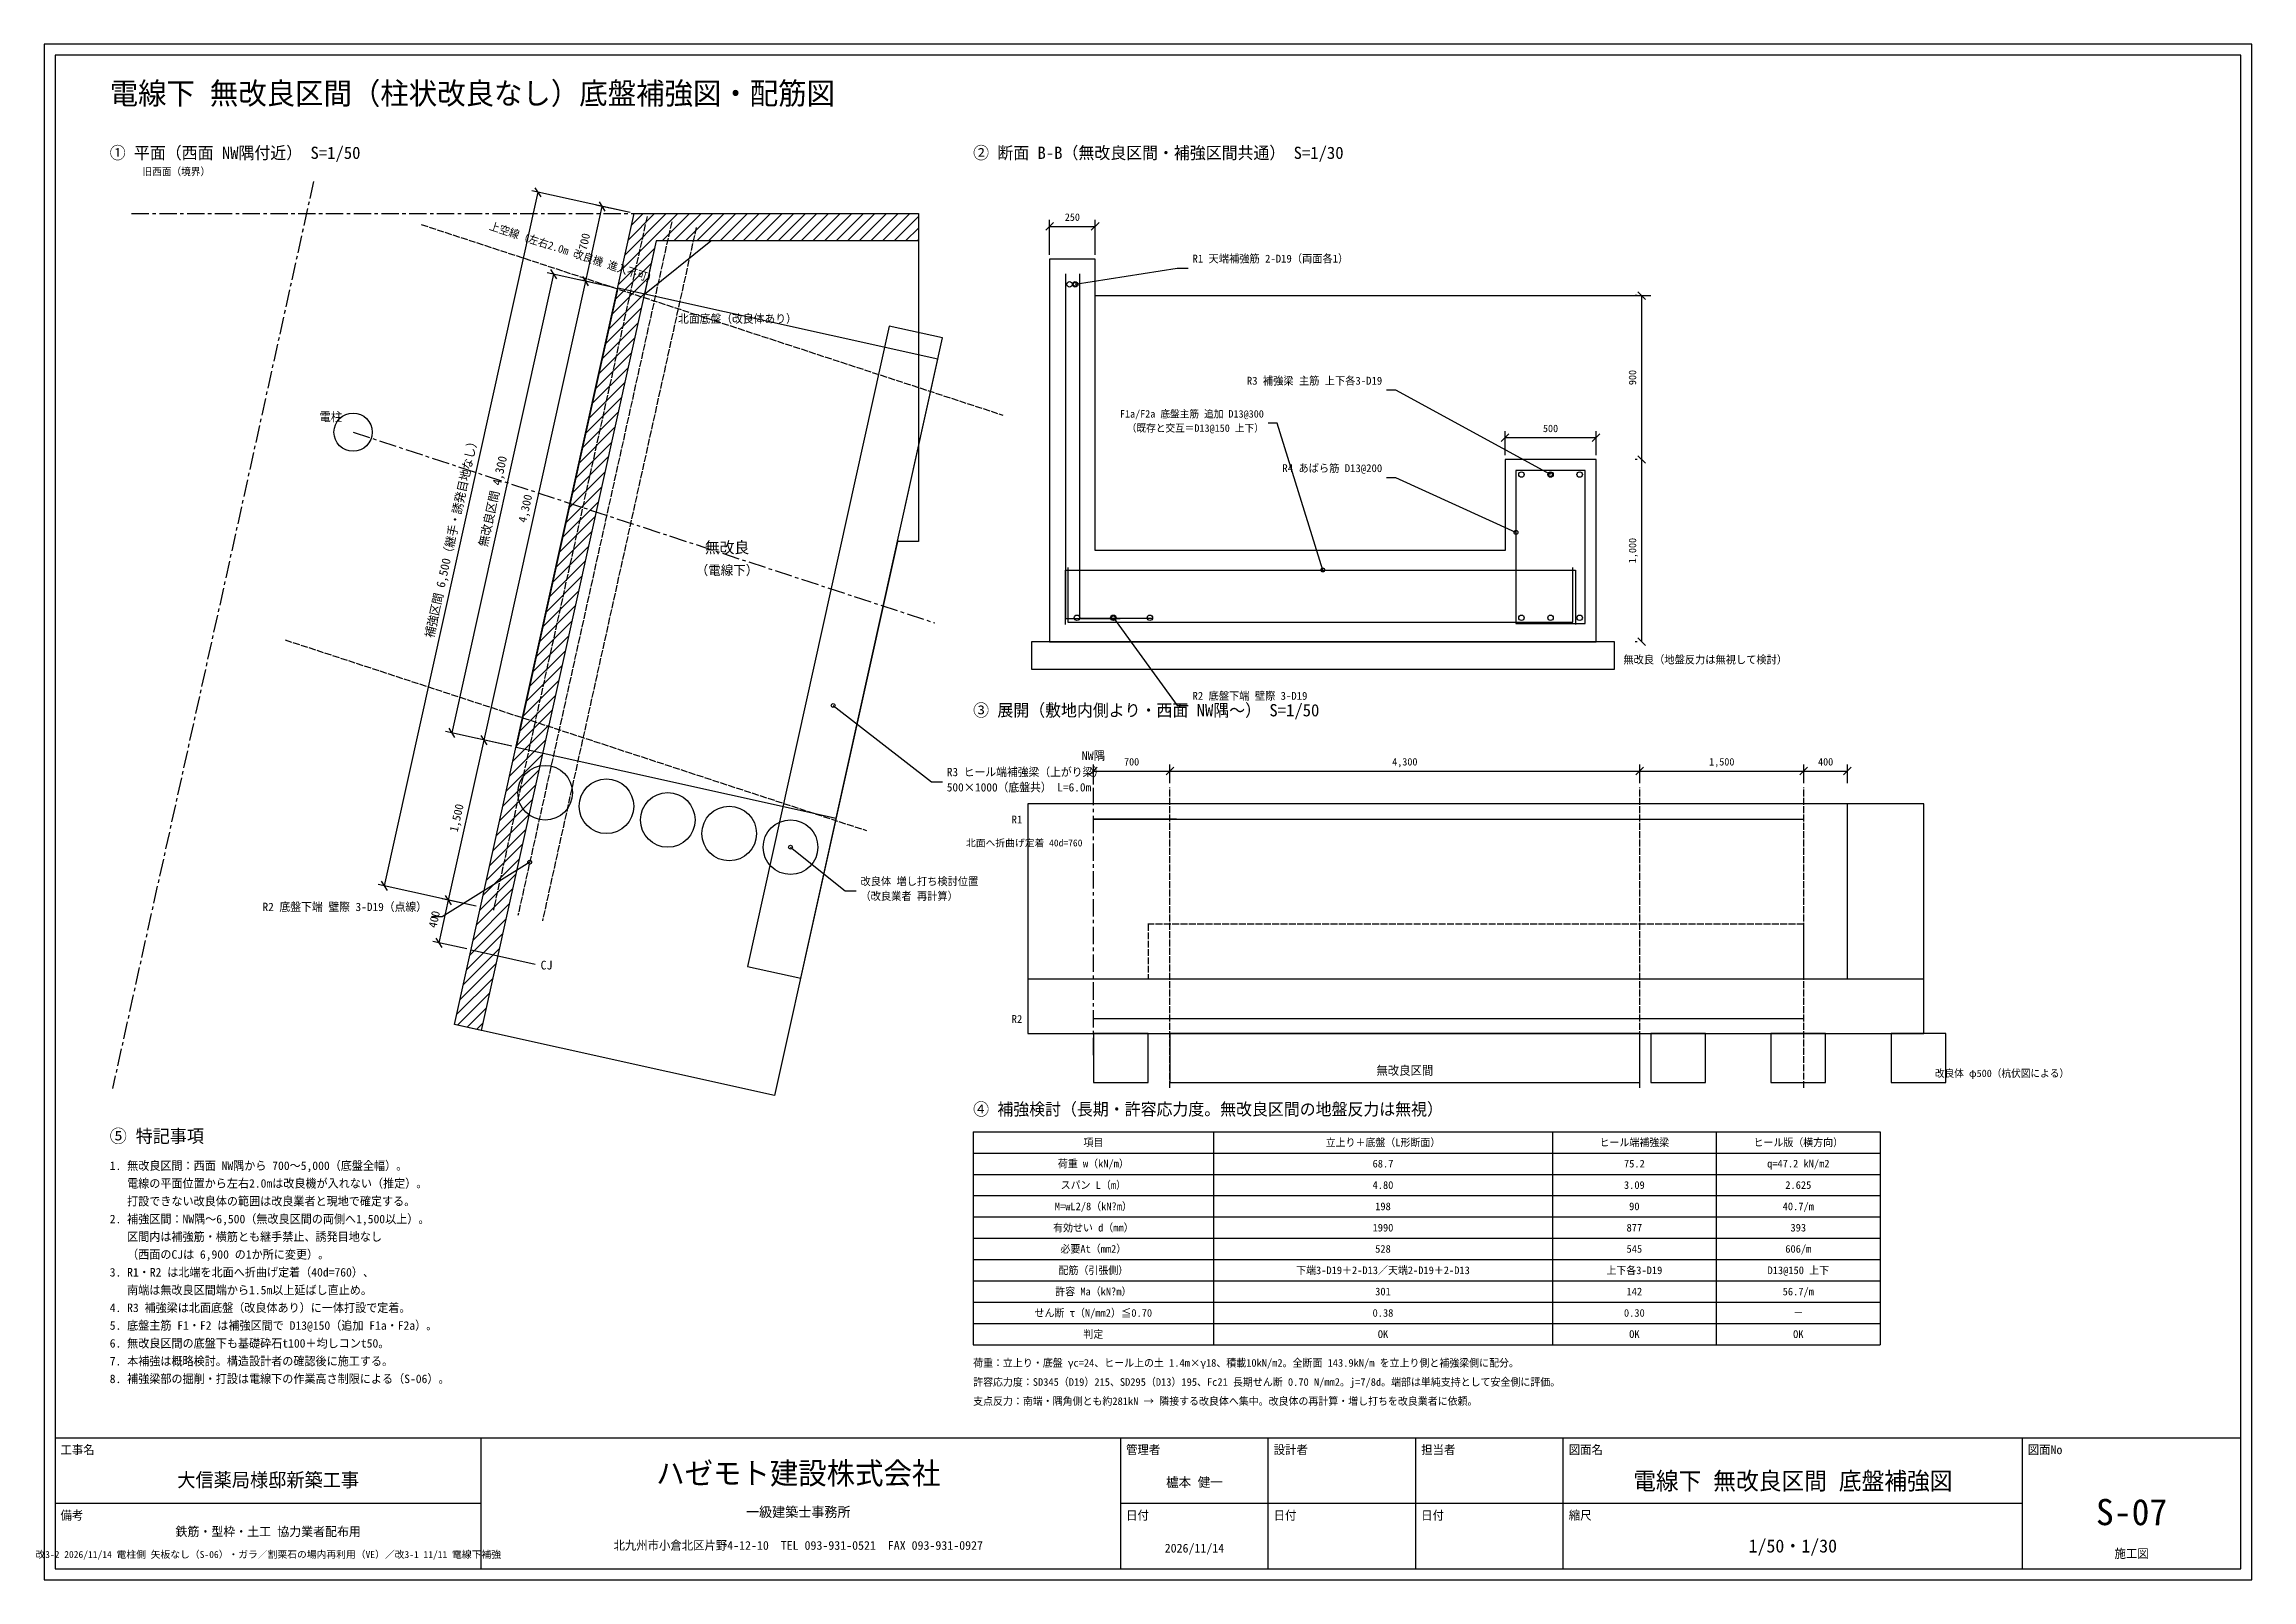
# Model space of a CAD drawing. Extents: x 400 to 20600, y 400 to 14450.
import ezdxf
from ezdxf.enums import TextEntityAlignment as Align

# ---------------------------------------------------------------- set-up
doc = ezdxf.new("R2010")
doc.units = 0
doc.header["$LTSCALE"] = 50
doc.linetypes.add('CENTER', pattern=[5.08, 3.175, -0.635, 0.635, -0.635])
doc.linetypes.add('DASHED', pattern=[1.524, 1.27, -0.254])
for name, color, linetype in [('01_躯体', 7, 'Continuous'), ('02_鉄筋', 1, 'Continuous'), ('03_寸法', 5, 'Continuous'), ('04_文字', 7, 'Continuous'), ('05_目地', 30, 'Continuous'), ('06_水抜・排水', 5, 'Continuous'), ('08_地盤・参考', 8, 'Continuous'), ('09_図枠', 7, 'Continuous'), ('10_電柱・電線・仮設', 1, 'Continuous')]:
    doc.layers.add(name, color=color, linetype=linetype)

msp = doc.modelspace()

# ---------------------------------------------------------------- linework, layer by layer
at = {"layer": '01_躯体', "color": 7, "linetype": 'CONTINUOUS'}
for p, q in [((10017, 12150), (15100, 12150)), ((9400, 5900), (17600, 5900)), ((8900, 4500), (17200, 4500)), ((8900, 4500), (8900, 2550)), ((8900, 4500), (8900, 2550)), ((11100, 4500), (11100, 2550)), ((14200, 4500), (14200, 2550)), ((15700, 4500), (15700, 2550)), ((17200, 4500), (17200, 2550)), ((17200, 4500), (17200, 2550)), ((8900, 4305), (17200, 4305)), ((8900, 4110), (17200, 4110)), ((8900, 3915), (17200, 3915)), ((8900, 3720), (17200, 3720)), ((8900, 3525), (17200, 3525)), ((8900, 3330), (17200, 3330)), ((8900, 3135), (17200, 3135)), ((8900, 2940), (17200, 2940)), ((8900, 2745), (17200, 2745)), ((8900, 2550), (17200, 2550))]:
    msp.add_line(p, q, dxfattribs=at)
at = {"layer": '01_躯体', "color": 7, "linetype": 'CENTER'}
msp.add_line((10000, 5200), (10000, 7800), dxfattribs=at)
at = {"layer": '01_躯体', "color": 7, "linetype": 'CONTINUOUS'}
for points in [[(4155, 5480), (5800, 12900), (8400, 12900), (8400, 12650), (6001, 12650), (4399, 5426)], [(6001, 12650), (5892, 12162), (6501, 12650)], [(9600, 8983), (14600, 8983), (14600, 10650), (13767, 10650), (13767, 9817), (10017, 9817), (10017, 12483), (9600, 12483)], [(9400, 5400), (17600, 5400), (17600, 7500), (9400, 7500)]]:
    msp.add_lwpolyline(points, close=True, dxfattribs=at)
at = {"layer": '02_鉄筋', "color": 1, "linetype": 'CONTINUOUS'}
for points in [[(9744, 12350), (9744, 9194), (10244, 9194)], [(9872, 12350), (9872, 9198), (10539, 9198)], [(9744, 9139), (9744, 9639), (14412, 9639), (14412, 9139)], [(9768, 9661), (9768, 9161), (14388, 9161), (14388, 9661)]]:
    msp.add_lwpolyline(points, dxfattribs=at)
at = {"layer": '03_寸法', "color": 5, "linetype": 'CONTINUOUS'}
for p, q in [((5356, 12282), (5507, 12965)), ((5761, 12909), (5449, 12978)), ((5534, 12923), (5480, 13007)), ((9565, 12748), (9635, 12819)), ((9600, 12523), (9600, 12843)), ((9600, 12783), (10017, 12783)), ((9981, 12748), (10052, 12819)), ((10017, 12523), (10017, 12843)), ((5382, 12239), (5329, 12324)), ((5382, 12239), (5329, 12324)), ((4425, 8083), (5356, 12282)), ((5609, 12225), (5297, 12295)), ((5609, 12225), (5297, 12295)), ((14977, 12150), (14957, 12150)), ((15052, 12115), (14981, 12185)), ((15017, 10650), (15017, 12150)), ((13767, 10690), (13767, 10910)), ((14600, 10690), (14600, 10910)), ((13731, 10815), (13802, 10885)), ((13767, 10850), (14600, 10850)), ((14565, 10815), (14635, 10885)), ((14977, 10650), (14957, 10650)), ((14977, 10650), (14957, 10650)), ((15052, 10615), (14981, 10685)), ((15052, 10615), (14981, 10685)), ((15017, 8983), (15017, 10650)), ((14977, 8983), (14957, 8983)), ((15052, 8948), (14981, 9019)), ((4100, 6619), (4425, 8083)), ((4679, 8027), (4366, 8096)), ((4679, 8027), (4366, 8096)), ((4452, 8041), (4398, 8126)), ((4452, 8041), (4398, 8126)), ((9965, 7765), (10035, 7835)), ((10000, 7690), (10000, 7860)), ((10000, 7800), (10700, 7800)), ((10665, 7765), (10735, 7835)), ((10665, 7765), (10735, 7835)), ((10700, 7690), (10700, 7860)), ((10700, 7690), (10700, 7860)), ((10700, 7800), (15000, 7800)), ((14965, 7765), (15035, 7835)), ((14965, 7765), (15035, 7835)), ((15000, 7690), (15000, 7860)), ((15000, 7690), (15000, 7860)), ((15000, 7800), (16500, 7800)), ((16465, 7765), (16535, 7835)), ((16465, 7765), (16535, 7835)), ((16500, 7690), (16500, 7860)), ((16500, 7690), (16500, 7860)), ((16500, 7800), (16900, 7800)), ((16865, 7765), (16935, 7835)), ((16900, 7690), (16900, 7860)), ((4014, 6228), (4100, 6619)), ((4354, 6563), (4042, 6632)), ((4354, 6563), (4042, 6632)), ((4127, 6577), (4073, 6661)), ((4127, 6577), (4073, 6661)), ((4041, 6186), (3987, 6271)), ((4268, 6172), (3955, 6241))]:
    msp.add_line(p, q, dxfattribs=at)
msp.add_lwpolyline([(4155, 5480), (5800, 12900), (8400, 12900), (8400, 9900), (8208, 9900), (7084, 4831)], close=True, dxfattribs=at)
at = {"layer": '05_目地', "color": 3, "linetype": 'CONTINUOUS'}
for p, q in [((16900, 5900), (16900, 7500)), ((4307, 6164), (4892, 6034))]:
    msp.add_line(p, q, dxfattribs=at)
at = {"layer": '06_水抜・排水', "color": 3, "linetype": 'CONTINUOUS'}
msp.add_lwpolyline([(7229, 7103), (7729, 6703), (7829, 6703)], dxfattribs=at)
at = {"layer": '06_水抜・排水', "color": 3}
for centre, radius in [((4984, 7601), 250), ((5545, 7477), 250), ((6106, 7352), 250), ((6668, 7228), 250), ((7229, 7103), 250), ((7229, 7103), 17.5)]:
    msp.add_circle(centre, radius, dxfattribs=at)
at = {"layer": '08_地盤・参考', "color": 8, "linetype": 'CENTER'}
for p, q in [((2865, 13193), (1025, 4894)), ((1200, 12900), (8400, 12900))]:
    msp.add_line(p, q, dxfattribs=at)
at = {"layer": '08_地盤・参考', "color": 8, "linetype": 'CONTINUOUS'}
for p, q in [((5686, 12388), (6199, 12900)), ((5717, 12524), (6092, 12900)), ((5747, 12660), (5986, 12900)), ((5777, 12797), (5880, 12900)), ((6055, 12650), (6305, 12900)), ((6161, 12650), (6411, 12900)), ((6267, 12650), (6517, 12900)), ((6373, 12650), (6623, 12900)), ((6479, 12650), (6729, 12900)), ((6585, 12650), (6835, 12900)), ((6691, 12650), (6941, 12900)), ((6797, 12650), (7047, 12900)), ((6903, 12650), (7153, 12900)), ((7009, 12650), (7259, 12900)), ((7115, 12650), (7365, 12900)), ((7221, 12650), (7471, 12900)), ((7327, 12650), (7577, 12900)), ((7433, 12650), (7683, 12900)), ((7540, 12650), (7790, 12900)), ((7646, 12650), (7896, 12900)), ((7752, 12650), (8002, 12900)), ((7858, 12650), (8108, 12900)), ((7964, 12650), (8214, 12900)), ((8070, 12650), (8320, 12900)), ((8176, 12650), (8400, 12874)), ((8282, 12650), (8400, 12768)), ((5656, 12252), (5985, 12581)), ((8388, 12650), (8400, 12662)), ((5626, 12115), (5955, 12444)), ((5566, 11843), (5895, 12172)), ((5596, 11979), (5925, 12308)), ((5535, 11707), (5864, 12036)), ((5475, 11434), (5804, 11763)), ((5505, 11570), (5834, 11899)), ((5445, 11298), (5774, 11627)), ((5384, 11025), (5713, 11354)), ((5415, 11161), (5744, 11490)), ((5354, 10889), (5683, 11218)), ((5294, 10616), (5623, 10945)), ((5324, 10753), (5653, 11082)), ((5264, 10480), (5593, 10809)), ((5203, 10207), (5532, 10536)), ((5233, 10344), (5562, 10673)), ((5173, 10071), (5502, 10400)), ((5112, 9799), (5441, 10128)), ((5143, 9935), (5472, 10264)), ((5082, 9662), (5411, 9991)), ((5022, 9390), (5351, 9719)), ((5052, 9526), (5381, 9855)), ((4992, 9254), (5321, 9583)), ((4931, 8981), (5260, 9310)), ((4961, 9117), (5290, 9446)), ((4901, 8845), (5230, 9174)), ((4841, 8572), (5170, 8901)), ((4871, 8708), (5200, 9037)), ((4810, 8436), (5139, 8765)), ((4750, 8163), (5079, 8492)), ((4780, 8300), (5109, 8629)), ((4720, 8027), (5049, 8356)), ((4659, 7754), (4988, 8083)), ((4689, 7891), (5018, 8220)), ((4629, 7618), (4958, 7947)), ((4599, 7482), (4928, 7811)), ((4538, 7209), (4867, 7538)), ((4569, 7346), (4898, 7675)), ((4508, 7073), (4837, 7402)), ((4448, 6801), (4777, 7130)), ((4478, 6937), (4807, 7266)), ((4418, 6664), (4747, 6993)), ((4357, 6392), (4686, 6721)), ((4387, 6528), (4716, 6857)), ((4327, 6255), (4656, 6584)), ((4267, 5983), (4596, 6312)), ((4297, 6119), (4626, 6448)), ((4236, 5847), (4565, 6176)), ((4176, 5574), (4505, 5903)), ((4206, 5710), (4535, 6039)), ((4182, 5474), (4475, 5767)), ((4269, 5455), (4444, 5630)), ((4356, 5436), (4414, 5494))]:
    msp.add_line(p, q, dxfattribs=at)
at = {"layer": '08_地盤・参考', "color": 8, "linetype": 'DASHED'}
for p, q in [((10700, 4900), (10700, 7650)), ((15000, 4900), (15000, 7650)), ((16500, 4900), (16500, 7650))]:
    msp.add_line(p, q, dxfattribs=at)
at = {"layer": '08_地盤・参考', "color": 8, "linetype": 'CONTINUOUS'}
for points in [[(10000, 4950), (10500, 4950), (10500, 5400), (10000, 5400)], [(15100, 4950), (15600, 4950), (15600, 5400), (15100, 5400)], [(16200, 4950), (16700, 4950), (16700, 5400), (16200, 5400)], [(17300, 4950), (17800, 4950), (17800, 5400), (17300, 5400)]]:
    msp.add_lwpolyline(points, close=True, dxfattribs=at)
at = {"layer": '09_図枠', "color": 7, "linetype": 'CONTINUOUS'}
for p, q in [((500, 1700), (20500, 1700)), ((4400, 500), (4400, 1700)), ((10250, 500), (10250, 1700)), ((11600, 500), (11600, 1700)), ((12950, 500), (12950, 1700)), ((14300, 500), (14300, 1700)), ((18500, 500), (18500, 1700)), ((500, 1100), (4400, 1100)), ((10250, 1100), (14300, 1100)), ((14300, 1100), (18500, 1100))]:
    msp.add_line(p, q, dxfattribs=at)
for points in [[(400, 400), (20600, 400), (20600, 14450), (400, 14450), (400, 400)], [(500, 500), (20500, 500), (20500, 14350), (500, 14350), (500, 500)]]:
    msp.add_lwpolyline(points, dxfattribs=at)
at = {"layer": '10_電柱・電線・仮設', "color": 5, "linetype": 'CONTINUOUS'}
for p, q in [((4948, 13053), (4894, 13137)), ((3514, 6749), (4921, 13095)), ((5761, 12909), (4863, 13108)), ((4354, 6563), (3456, 6762)), ((3541, 6707), (3488, 6791)), ((10000, 5535), (16500, 5535))]:
    msp.add_line(p, q, dxfattribs=at)
at = {"layer": '10_電柱・電線・仮設', "color": 6, "linetype": 'DASHED'}
for p, q in [((3850, 12800), (9172, 11056)), ((2604, 9000), (7925, 7255))]:
    msp.add_line(p, q, dxfattribs=at)
at = {"layer": '10_電柱・電線・仮設', "color": 5, "linetype": 'DASHED'}
for p, q in [((5917, 12874), (4510, 6528)), ((6142, 12824), (4735, 6478)), ((6366, 12774), (4959, 6429))]:
    msp.add_line(p, q, dxfattribs=at)
at = {"layer": '10_電柱・電線・仮設', "color": 1, "linetype": 'CONTINUOUS'}
for p, q in [((4132, 8148), (5063, 12346)), ((5609, 12225), (5004, 12359)), ((5090, 12304), (5036, 12389)), ((4679, 8027), (4073, 8161)), ((4159, 8106), (4105, 8191))]:
    msp.add_line(p, q, dxfattribs=at)
at = {"layer": '10_電柱・電線・仮設', "color": 6, "linetype": 'CENTER'}
msp.add_line((3227, 10900), (8549, 9155), dxfattribs=at)
at = {"layer": '10_電柱・電線・仮設', "color": 5, "linetype": 'CONTINUOUS'}
for points in [[(9834, 12253), (10767, 12400), (10867, 12400)], [(12100, 9639), (11683, 10983), (11600, 10983)], [(10183, 9202), (10767, 8400), (10867, 8400)], [(10760, 7360), (10000, 7360), (16500, 7360)], [(4843, 6966), (4043, 6466), (3943, 6466)]]:
    msp.add_lwpolyline(points, dxfattribs=at)
at = {"layer": '10_電柱・電線・仮設', "color": 1, "linetype": 'CONTINUOUS'}
for points in [[(5648, 12217), (4718, 8019), (7647, 7369), (8577, 11567)], [(9433, 8733), (14767, 8733), (14767, 8983), (9433, 8983)], [(10700, 4950), (15000, 4950), (15000, 5400), (10700, 5400)]]:
    msp.add_lwpolyline(points, close=True, dxfattribs=at)
at = {"layer": '10_電柱・電線・仮設', "color": 6, "linetype": 'CONTINUOUS'}
for points in [[(8133, 11871), (6834, 6013), (7322, 5905), (8621, 11763)], [(13867, 9150), (14500, 9150), (14500, 10550), (13867, 10550)]]:
    msp.add_lwpolyline(points, close=True, dxfattribs=at)
for points in [[(14183, 10512), (12767, 11283), (12683, 11283)], [(13867, 9983), (12767, 10483), (12683, 10483)], [(7619, 8400), (8519, 7700), (8619, 7700)]]:
    msp.add_lwpolyline(points, dxfattribs=at)
at = {"layer": '10_電柱・電線・仮設', "color": 6, "linetype": 'DASHED'}
msp.add_lwpolyline([(10500, 5900), (16500, 5900), (16500, 6400), (10500, 6400)], close=True, dxfattribs=at)
at = {"layer": '10_電柱・電線・仮設', "color": 5}
for centre, radius in [((9782, 12253), 25), ((9834, 12253), 25), ((9834, 12253), 17.5), ((12100, 9639), 17.5), ((9850, 9202), 25), ((10183, 9202), 25), ((10183, 9202), 17.5), ((10517, 9202), 25), ((4843, 6966), 17.5)]:
    msp.add_circle(centre, radius, dxfattribs=at)
at = {"layer": '10_電柱・電線・仮設', "color": 1}
msp.add_circle((3227, 10900), 175, dxfattribs=at)
at = {"layer": '10_電柱・電線・仮設', "color": 6}
for centre, radius in [((13917, 10512), 25), ((14183, 10512), 25), ((14183, 10512), 17.5), ((14450, 10512), 25), ((13867, 9983), 17.5), ((13917, 9202), 25), ((14183, 9202), 25), ((14450, 9202), 25), ((7619, 8400), 17.5)]:
    msp.add_circle(centre, radius, dxfattribs=at)

# ---------------------------------------------------------------- texts
at = {"layer": '03_寸法', "color": 5}
for s, p in [('250', (9808, 12813)), ('500', (14183, 10880)), ('700', (10350, 7830)), ('4,300', (12850, 7830)), ('1,500', (15750, 7830)), ('400', (16700, 7830))]:
    msp.add_text(s, height=68, dxfattribs=at).set_placement(p, align=Align.BOTTOM_CENTER)
for s, height, rotation, p in [('700', 76, 77.5, (5402, 12630)), ('900', 68, 90, (14987, 11400)), ('4,300', 76, 77.5, (4861, 10189)), ('1,000', 68, 90, (14987, 9817)), ('1,500', 76, 77.5, (4233, 7358)), ('400', 76, 77.5, (4028, 6430))]:
    msp.add_text(s, height=height, rotation=rotation, dxfattribs=at).set_placement(p, align=Align.BOTTOM_CENTER)
msp.add_text('北面底盤（改良体あり）', height=76, dxfattribs=at).set_placement((6200, 11900))
at = {"layer": '04_文字', "color": 7}
for s, height, p in [('電線下 無改良区間（柱状改良なし）底盤補強図・配筋図', 200, (1000, 13900)), ('① 平面（西面 NW隅付近） S=1/50', 112, (1000, 13400)), ('② 断面 B-B（無改良区間・補強区間共通） S=1/30', 112, (8900, 13400)), ('③ 展開（敷地内側より・西面 NW隅～） S=1/50', 112, (8900, 8300)), ('④ 補強検討（長期・許容応力度。無改良区間の地盤反力は無視）', 112, (8900, 4650)), ('⑤ 特記事項', 120, (1000, 4400)), ('1. 無改良区間：西面 NW隅から 700～5,000（底盤全幅）。', 78, (1000, 4150)), ('   電線の平面位置から左右2.0mは改良機が入れない（推定）。', 78, (1000, 3988)), ('   打設できない改良体の範囲は改良業者と現地で確定する。', 78, (1000, 3825)), ('2. 補強区間：NW隅～6,500（無改良区間の両側へ1,500以上）。', 78, (1000, 3662)), ('   区間内は補強筋・横筋とも継手禁止、誘発目地なし', 78, (1000, 3500)), ('3. R1・R2 は北端を北面へ折曲げ定着（40d=760）、', 78, (1000, 3175)), ('   （西面のCJは 6,900 の1か所に変更）。', 78, (1000, 3338)), ('   南端は無改良区間端から1.5m以上延ばし直止め。', 78, (1000, 3012)), ('4. R3 補強梁は北面底盤（改良体あり）に一体打設で定着。', 78, (1000, 2850)), ('5. 底盤主筋 F1・F2 は補強区間で D13@150（追加 F1a・F2a）。', 78, (1000, 2688)), ('6. 無改良区間の底盤下も基礎砕石t100＋均しコンt50。', 78, (1000, 2525)), ('7. 本補強は概略検討。構造設計者の確認後に施工する。', 78, (1000, 2362)), ('荷重：立上り・底盤 γc=24、ヒール上の土 1.4m×γ18、積載10kN/m2。全断面 143.9kN/m を立上り側と補強梁側に配分。', 70, (8900, 2350)), ('8. 補強梁部の掘削・打設は電線下の作業高さ制限による（S-06）。', 78, (1000, 2200)), ('許容応力度：SD345（D19）215、SD295（D13）195、Fc21 長期せん断 0.70 N/mm2。j=7/8d。端部は単純支持として安全側に評価。', 70, (8900, 2175))]:
    msp.add_text(s, height=height, dxfattribs=at).set_placement(p)
msp.add_text('NW隅', height=80, dxfattribs=at).set_placement((10000, 7900), align=Align.CENTER)
for s, p in [('立上り＋底盤（L形断面）', (12650, 4402)), ('ヒール端補強梁', (14950, 4402)), ('ヒール版（横方向）', (16450, 4402)), ('荷重 w（kN/m）', (10000, 4208)), ('項目', (10000, 4402)), ('q=47.2 kN/m2', (16450, 4208)), ('スパン L（m）', (10000, 4012)), ('4.80', (12650, 4012)), ('68.7', (12650, 4208)), ('3.09', (14950, 4012)), ('75.2', (14950, 4208)), ('2.625', (16450, 4012)), ('M=wL2/8（kN?m）', (10000, 3817)), ('198', (12650, 3817)), ('90', (14950, 3817)), ('40.7/m', (16450, 3817)), ('有効せい d（mm）', (10000, 3622)), ('1990', (12650, 3622)), ('877', (14950, 3622)), ('393', (16450, 3622)), ('必要At（mm2）', (10000, 3428)), ('528', (12650, 3428)), ('545', (14950, 3428)), ('606/m', (16450, 3428)), ('配筋（引張側）', (10000, 3232)), ('下端3-D19＋2-D13／天端2-D19＋2-D13', (12650, 3232)), ('上下各3-D19', (14950, 3232)), ('D13@150 上下', (16450, 3232)), ('許容 Ma（kN?m）', (10000, 3038)), ('301', (12650, 3038)), ('142', (14950, 3038)), ('56.7/m', (16450, 3038)), ('せん断 τ（N/mm2）≦0.70', (10000, 2842)), ('0.38', (12650, 2842)), ('0.30', (14950, 2842)), ('－', (16450, 2842)), ('判定', (10000, 2648)), ('OK', (12650, 2648)), ('OK', (14950, 2648)), ('OK', (16450, 2648))]:
    msp.add_text(s, height=70, dxfattribs=at).set_placement(p, align=Align.MIDDLE_CENTER)
at = {"layer": '04_文字', "color": 1}
msp.add_text('支点反力：南端・隅角側とも約281kN → 隣接する改良体へ集中。改良体の再計算・増し打ちを改良業者に依頼。', height=70, dxfattribs=at).set_placement((8900, 2000))
at = {"layer": '05_目地', "color": 3}
msp.add_text('CJ', height=80, dxfattribs=at).set_placement((4942, 5984))
at = {"layer": '06_水抜・排水', "color": 3}
for s, p in [('改良体 増し打ち検討位置', (7869, 6733)), ('（改良業者 再計算）', (7869, 6598))]:
    msp.add_text(s, height=72, dxfattribs=at).set_placement(p, align=Align.BOTTOM_LEFT)
at = {"layer": '08_地盤・参考', "color": 8}
for s, p in [('旧西面（境界）', (1300, 13250)), ('改良体 φ500（杭伏図による）', (17700, 5000))]:
    msp.add_text(s, height=68, dxfattribs=at).set_placement(p)
at = {"layer": '09_図枠', "color": 7}
for s, p in [('工事名', (550, 1550)), ('管理者', (10300, 1550)), ('設計者', (11650, 1550)), ('担当者', (13000, 1550)), ('図面名', (14350, 1550)), ('図面No', (18550, 1550)), ('備考', (550, 950)), ('日付', (10300, 950)), ('日付', (11650, 950)), ('日付', (13000, 950)), ('縮尺', (14350, 950))]:
    msp.add_text(s, height=80, dxfattribs=at).set_placement(p)
for s, height, p in [('ハゼモト建設株式会社', 200, (7300, 1275)), ('大信薬局様邸新築工事', 128, (2450, 1250)), ('櫨本 健一', 88, (10925, 1250)), ('電線下 無改良区間 底盤補強図', 160, (16400, 1225)), ('一級建築士事務所', 92, (7300, 975)), ('S-07', 240, (19500, 900)), ('鉄筋・型枠・土工 協力業者配布用', 84, (2450, 800)), ('北九州市小倉北区片野4-12-10  TEL 093-931-0521  FAX 093-931-0927', 80, (7300, 675)), ('2026/11/14', 80, (10925, 650)), ('1/50・1/30', 120, (16400, 650)), ('施工図', 80, (19500, 600))]:
    msp.add_text(s, height=height, dxfattribs=at).set_placement(p, align=Align.CENTER)
at = {"layer": '09_図枠', "color": 1}
msp.add_text('改3-2 2026/11/14 電柱側 矢板なし（S-06）・ガラ／割栗石の場内再利用（VE）／改3-1 11/11 電線下補強', height=64, dxfattribs=at).set_placement((2450, 600), align=Align.CENTER)
at = {"layer": '10_電柱・電線・仮設', "color": 6}
msp.add_text('上空線（左右2.0m 改良機 進入不可）', height=72, rotation=-18.1529, dxfattribs=at).set_placement((4467, 12756))
at = {"layer": '10_電柱・電線・仮設', "color": 5}
for s, p in [('R1 天端補強筋 2-D19（両面各1）', (10907, 12430)), ('R2 底盤下端 壁際 3-D19', (10907, 8430))]:
    msp.add_text(s, height=72, dxfattribs=at).set_placement(p, align=Align.BOTTOM_LEFT)
at = {"layer": '10_電柱・電線・仮設', "color": 6}
for s, p in [('R3 補強梁 主筋 上下各3-D19', (12643, 11313)), ('R4 あばら筋 D13@200', (12643, 10513))]:
    msp.add_text(s, height=72, dxfattribs=at).set_placement(p, align=Align.BOTTOM_RIGHT)
at = {"layer": '10_電柱・電線・仮設', "color": 5}
for s, height, p in [('F1a/F2a 底盤主筋 追加 D13@300', 68, (11560, 11013)), ('（既存と交互＝D13@150 上下）', 68, (11560, 10883)), ('R2 底盤下端 壁際 3-D19（点線）', 76, (3903, 6496))]:
    msp.add_text(s, height=height, dxfattribs=at).set_placement(p, align=Align.BOTTOM_RIGHT)
at = {"layer": '10_電柱・電線・仮設', "color": 1}
msp.add_text('電柱', height=80, dxfattribs=at).set_placement((3127, 11000), align=Align.RIGHT)
at = {"layer": '10_電柱・電線・仮設', "color": 5}
msp.add_text('補強区間 6,500（継手・誘発目地なし）', height=80, rotation=77.5, dxfattribs=at).set_placement((4189, 9928), align=Align.BOTTOM_CENTER)
at = {"layer": '10_電柱・電線・仮設', "color": 1}
msp.add_text('無改良区間 4,300', height=80, rotation=77.5, dxfattribs=at).set_placement((4568, 10254), align=Align.BOTTOM_CENTER)
for s, height, p in [('無改良', 104, (6648, 9793)), ('（電線下）', 88, (6648, 9593)), ('無改良区間', 80, (12850, 5020))]:
    msp.add_text(s, height=height, dxfattribs=at).set_placement(p, align=Align.CENTER)
msp.add_text('無改良（地盤反力は無視して検討）', height=72, dxfattribs=at).set_placement((14850, 8783))
at = {"layer": '10_電柱・電線・仮設', "color": 6}
for s, p in [('500×1000（底盤共） L=6.0m', (8659, 7590)), ('R3 ヒール端補強梁（上がり梁）', (8659, 7730))]:
    msp.add_text(s, height=76, dxfattribs=at).set_placement(p, align=Align.BOTTOM_LEFT)
at = {"layer": '10_電柱・電線・仮設', "color": 5}
for s, height, p in [('R1', 72, (9350, 7320)), ('北面へ折曲げ定着 40d=760', 64, (9900, 7110)), ('R2', 72, (9350, 5495))]:
    msp.add_text(s, height=height, dxfattribs=at).set_placement(p, align=Align.RIGHT)

doc.saveas('drawing.dxf')
